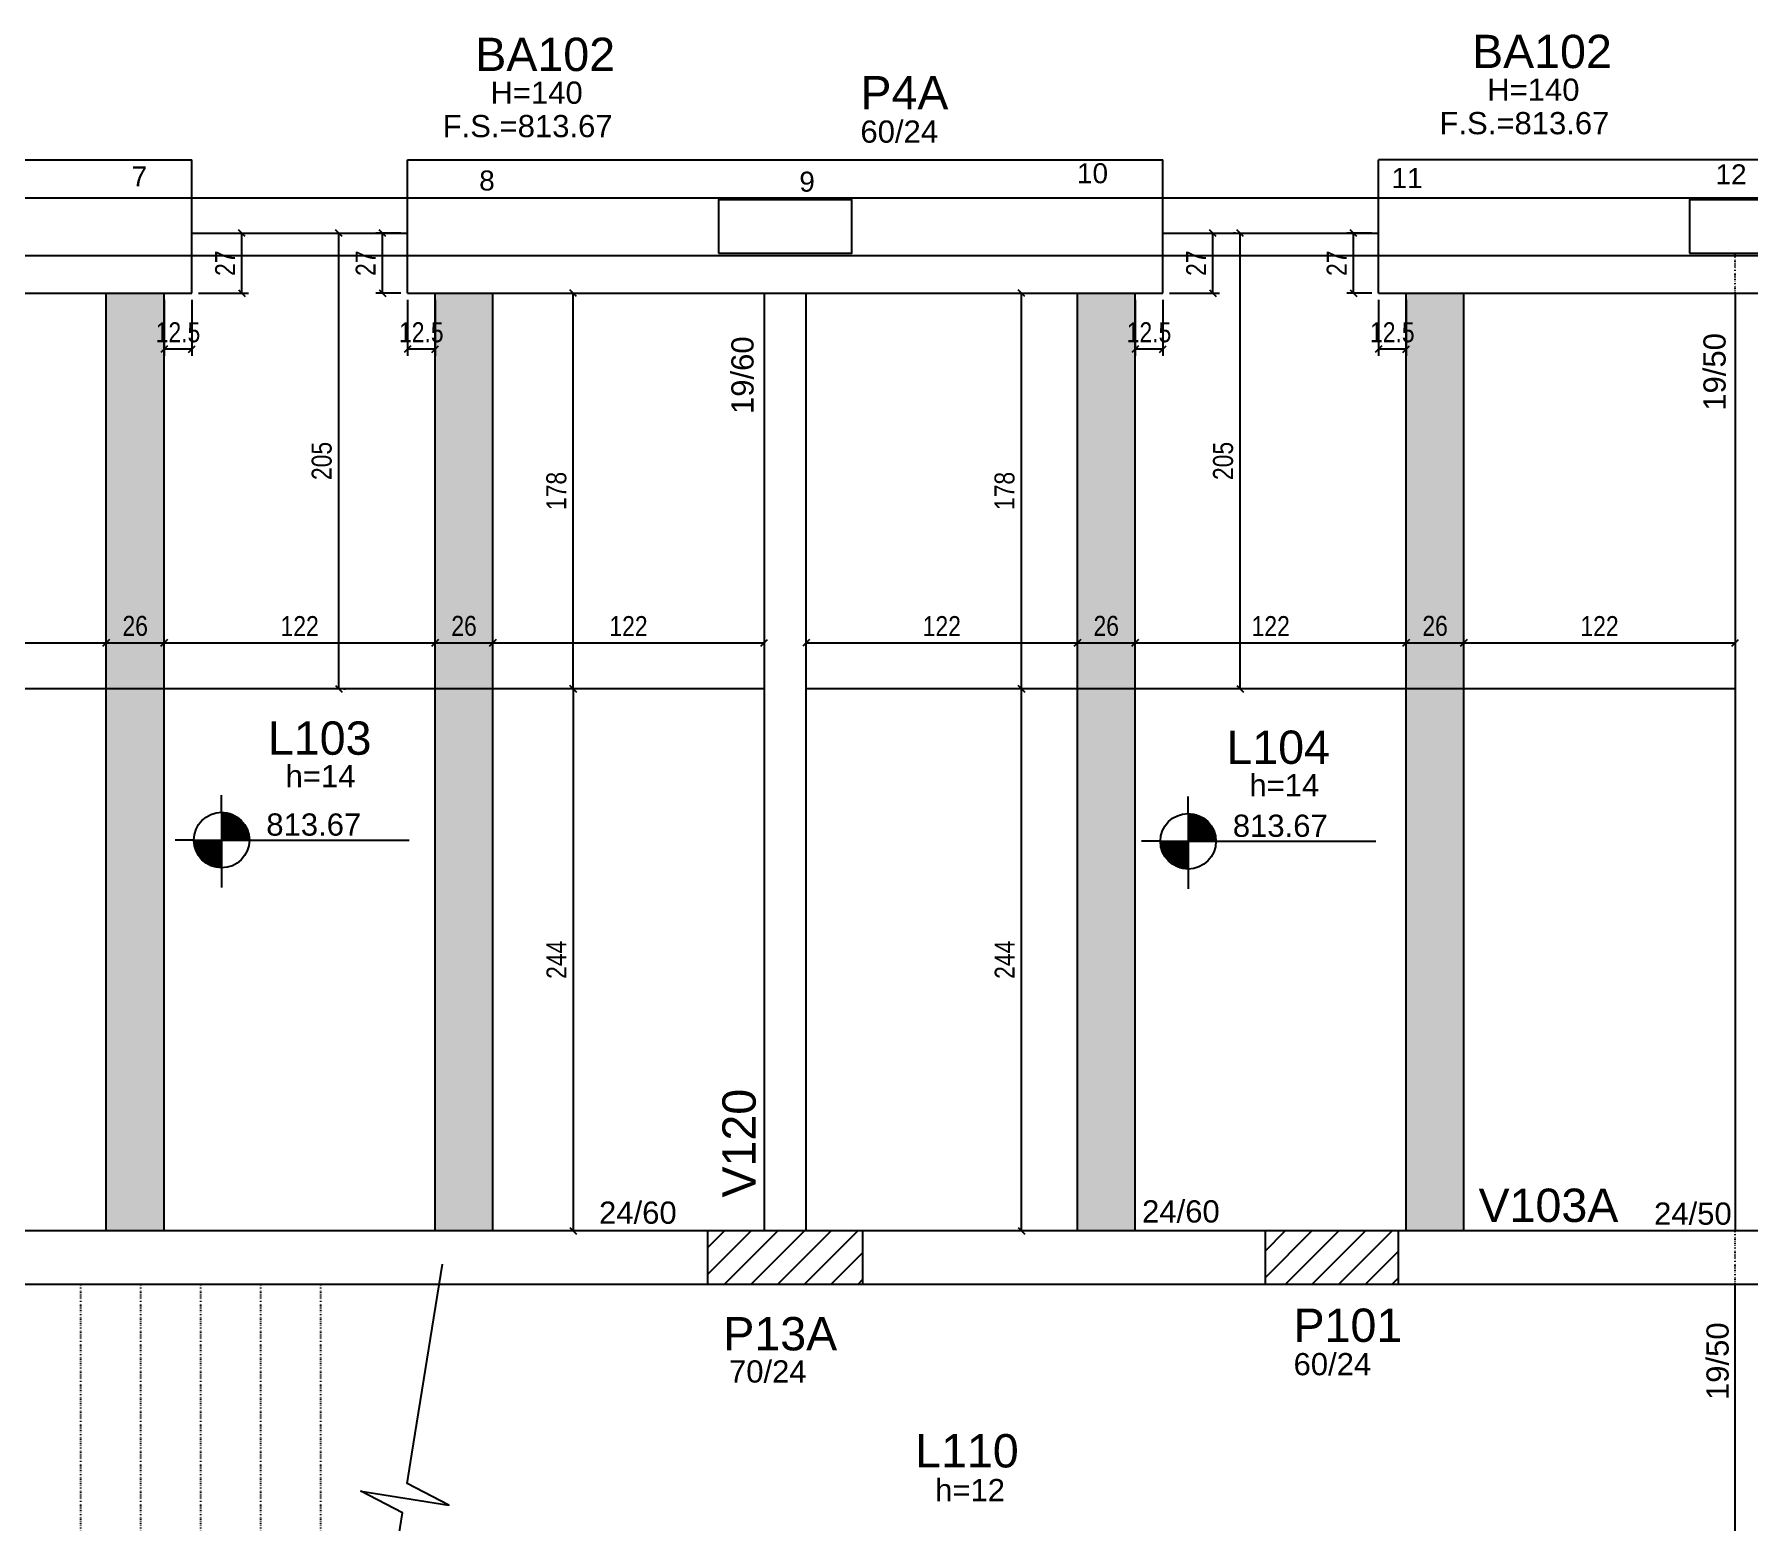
# Model space of a CAD drawing. Header units: millimetres. Extents: x 2897 to 8569, y 1951 to 3650.
# Drawn here: x 4011 to 4783, y 2672 to 3341 of the extents above; entities that cross this region are included whole.
import ezdxf

# ---------------------------------------------------------------- set-up
doc = ezdxf.new("R2010")
doc.units = ezdxf.units.MM
doc.linetypes.add('ESTILO_TQS_0004', pattern=[2, 0.5, -0.4, 0.1, -0.4, 0.1, -0.5])
for name, color, linetype in [('1', 1, 'Continuous'), ('3', 3, 'Continuous'), ('4', 4, 'Continuous'), ('7', 7, 'Continuous'), ('Painéis', 200, 'Continuous')]:
    doc.layers.add(name, color=color, linetype=linetype)
doc.layers.add('Hachura', color=251, linetype='Continuous', lineweight=9)
doc.styles.add('COTA TECNICA-50', font='techl___.ttf', dxfattribs={"height": 9})
doc.styles.get("Standard").update_dxf_attribs({"font": 'arial.ttf'})
doc.dimstyles.new('COTA PAINEL-50', dxfattribs={"dimtxt": 9, "dimasz": 3, "dimexe": 3, "dimexo": 3, "dimgap": 3, "dimtad": 1, "dimdec": 1, "dimzin": 12, "dimdsep": 46, "dimtxsty": 'COTA TECNICA-50', "dimblk1": 'OBLIQUE', "dimblk2": 'OBLIQUE', "dimsah": 1, "dimcen": 0.9, "dimclrd": 4, "dimclre": 4, "dimclrt": 240, "dimadec": 1, "dimazin": 3, "dimtfac": 1, "dimtdec": 1, "dimtmove": 0, "dimatfit": 3, "dimfxl": 1, "dimtolj": 1, "dimtzin": 12, "dimarcsym": 0})

# ---------------------------------------------------------------- blocks, each defined once
blk = doc.blocks.new('_Oblique')
at = {"color": 0, "linetype": 'ByBlock', "lineweight": -2}
blk.add_line((-0.5, -0.5), (0.5, 0.5), dxfattribs=at)
blk = doc.blocks.new('*D57')
at = {"layer": 'Defpoints', "color": 0, "transparency": 16777216}
for p in [(4081.92, 3251.82), (4104.45, 3251.82), (4081.92, 3224.82)]:
    blk.add_point(p, dxfattribs=at)
at = {"layer": 'Painéis', "color": 4, "lineweight": -2, "transparency": 16777216}
for p, q in [((4084.92, 3251.82), (4107.45, 3251.82)), ((4104.45, 3224.82), (4104.45, 3251.82)), ((4084.92, 3224.82), (4107.45, 3224.82))]:
    blk.add_line(p, q, dxfattribs=at)
at = {"layer": 'Painéis', "color": 4, "lineweight": -2, "transparency": 16777216, "xscale": 3, "yscale": 3, "zscale": 3}
for p, rotation in [((4104.45, 3251.82), 90), ((4104.45, 3224.82), 270)]:
    blk.add_blockref('_Oblique', p, dxfattribs=dict(at, rotation=rotation))
at = {"layer": 'Painéis', "color": 240, "transparency": 16777216, "insert": (4096.88, 3238.32), "char_height": 9, "attachment_point": 5, "rotation": 90, "style": 'COTA TECNICA-50'}
blk.add_mtext('\\A1;27', dxfattribs=at)
blk = doc.blocks.new('*D58')
at = {"layer": 'Defpoints', "color": 0, "transparency": 16777216}
for p in [(4167.7, 3251.82), (4178.92, 3251.82), (4178.92, 3224.82)]:
    blk.add_point(p, dxfattribs=at)
at = {"layer": 'Painéis', "color": 4, "lineweight": -2, "transparency": 16777216}
for p, q in [((4175.92, 3251.82), (4164.7, 3251.82)), ((4167.7, 3224.82), (4167.7, 3251.82)), ((4175.92, 3224.82), (4164.7, 3224.82))]:
    blk.add_line(p, q, dxfattribs=at)
at = {"layer": 'Painéis', "color": 4, "lineweight": -2, "transparency": 16777216, "xscale": 3, "yscale": 3, "zscale": 3}
for p, rotation in [((4167.7, 3251.82), 90), ((4167.7, 3224.82), 270)]:
    blk.add_blockref('_Oblique', p, dxfattribs=dict(at, rotation=rotation))
at = {"layer": 'Painéis', "color": 240, "transparency": 16777216, "insert": (4160.13, 3238.32), "char_height": 9, "attachment_point": 5, "rotation": 90, "style": 'COTA TECNICA-50'}
blk.add_mtext('\\A1;27', dxfattribs=at)
blk = doc.blocks.new('*D59')
at = {"layer": 'Defpoints', "color": 0, "transparency": 16777216}
for p in [(4178.92, 3224.82), (4191.42, 3224.82), (4178.92, 3199.59)]:
    blk.add_point(p, dxfattribs=at)
at = {"layer": 'Painéis', "color": 4, "lineweight": -2, "transparency": 16777216}
for p, q in [((4178.92, 3221.82), (4178.92, 3196.59)), ((4191.42, 3221.82), (4191.42, 3196.59)), ((4191.42, 3199.59), (4178.92, 3199.59))]:
    blk.add_line(p, q, dxfattribs=at)
at = {"layer": 'Painéis', "color": 4, "lineweight": -2, "transparency": 16777216, "xscale": 3, "yscale": 3, "zscale": 3, "rotation": 180}
blk.add_blockref('_Oblique', (4178.92, 3199.59), dxfattribs=at)
at = {"layer": 'Painéis', "color": 4, "lineweight": -2, "transparency": 16777216, "xscale": 3, "yscale": 3, "zscale": 3}
blk.add_blockref('_Oblique', (4191.42, 3199.59), dxfattribs=at)
at = {"layer": 'Painéis', "color": 240, "transparency": 16777216, "insert": (4185.17, 3207.18), "char_height": 9, "attachment_point": 5, "style": 'COTA TECNICA-50'}
blk.add_mtext('\\A1;12.5', dxfattribs=at)
blk = doc.blocks.new('*D60')
at = {"layer": 'Defpoints', "color": 0, "transparency": 16777216}
for p in [(4069.42, 3224.82), (4081.92, 3224.82), (4069.42, 3199.59)]:
    blk.add_point(p, dxfattribs=at)
at = {"layer": 'Painéis', "color": 4, "lineweight": -2, "transparency": 16777216}
for p, q in [((4069.42, 3221.82), (4069.42, 3196.59)), ((4081.92, 3221.82), (4081.92, 3196.59)), ((4081.92, 3199.59), (4069.42, 3199.59))]:
    blk.add_line(p, q, dxfattribs=at)
at = {"layer": 'Painéis', "color": 4, "lineweight": -2, "transparency": 16777216, "xscale": 3, "yscale": 3, "zscale": 3, "rotation": 180}
blk.add_blockref('_Oblique', (4069.42, 3199.59), dxfattribs=at)
at = {"layer": 'Painéis', "color": 4, "lineweight": -2, "transparency": 16777216, "xscale": 3, "yscale": 3, "zscale": 3}
blk.add_blockref('_Oblique', (4081.92, 3199.59), dxfattribs=at)
at = {"layer": 'Painéis', "color": 240, "transparency": 16777216, "insert": (4075.67, 3207.18), "char_height": 9, "attachment_point": 5, "style": 'COTA TECNICA-50'}
blk.add_mtext('\\A1;12.5', dxfattribs=at)
blk = doc.blocks.new('*D6')
at = {"layer": 'Defpoints', "color": 0, "transparency": 16777216}
for p in [(4518.92, 3251.82), (4541.45, 3251.82), (4518.92, 3224.82)]:
    blk.add_point(p, dxfattribs=at)
at = {"layer": 'Painéis', "color": 4, "lineweight": -2, "transparency": 16777216}
for p, q in [((4521.92, 3251.82), (4544.45, 3251.82)), ((4541.45, 3224.82), (4541.45, 3251.82)), ((4521.92, 3224.82), (4544.45, 3224.82))]:
    blk.add_line(p, q, dxfattribs=at)
at = {"layer": 'Painéis', "color": 4, "lineweight": -2, "transparency": 16777216, "xscale": 3, "yscale": 3, "zscale": 3}
for p, rotation in [((4541.45, 3251.82), 90), ((4541.45, 3224.82), 270)]:
    blk.add_blockref('_Oblique', p, dxfattribs=dict(at, rotation=rotation))
at = {"layer": 'Painéis', "color": 240, "transparency": 16777216, "insert": (4533.88, 3238.32), "char_height": 9, "attachment_point": 5, "rotation": 90, "style": 'COTA TECNICA-50'}
blk.add_mtext('\\A1;27', dxfattribs=at)
blk = doc.blocks.new('*D7')
at = {"layer": 'Defpoints', "color": 0, "transparency": 16777216}
for p in [(4604.7, 3251.82), (4615.92, 3251.82), (4615.92, 3224.82)]:
    blk.add_point(p, dxfattribs=at)
at = {"layer": 'Painéis', "color": 4, "lineweight": -2, "transparency": 16777216}
for p, q in [((4612.92, 3251.82), (4601.7, 3251.82)), ((4604.7, 3224.82), (4604.7, 3251.82)), ((4612.92, 3224.82), (4601.7, 3224.82))]:
    blk.add_line(p, q, dxfattribs=at)
at = {"layer": 'Painéis', "color": 4, "lineweight": -2, "transparency": 16777216, "xscale": 3, "yscale": 3, "zscale": 3}
for p, rotation in [((4604.7, 3251.82), 90), ((4604.7, 3224.82), 270)]:
    blk.add_blockref('_Oblique', p, dxfattribs=dict(at, rotation=rotation))
at = {"layer": 'Painéis', "color": 240, "transparency": 16777216, "insert": (4597.13, 3238.32), "char_height": 9, "attachment_point": 5, "rotation": 90, "style": 'COTA TECNICA-50'}
blk.add_mtext('\\A1;27', dxfattribs=at)
blk = doc.blocks.new('*D8')
at = {"layer": 'Defpoints', "color": 0, "transparency": 16777216}
for p in [(4615.92, 3224.82), (4628.42, 3224.82), (4615.92, 3199.59)]:
    blk.add_point(p, dxfattribs=at)
at = {"layer": 'Painéis', "color": 4, "lineweight": -2, "transparency": 16777216}
for p, q in [((4615.92, 3221.82), (4615.92, 3196.59)), ((4628.42, 3221.82), (4628.42, 3196.59)), ((4628.42, 3199.59), (4615.92, 3199.59))]:
    blk.add_line(p, q, dxfattribs=at)
at = {"layer": 'Painéis', "color": 4, "lineweight": -2, "transparency": 16777216, "xscale": 3, "yscale": 3, "zscale": 3, "rotation": 180}
blk.add_blockref('_Oblique', (4615.92, 3199.59), dxfattribs=at)
at = {"layer": 'Painéis', "color": 4, "lineweight": -2, "transparency": 16777216, "xscale": 3, "yscale": 3, "zscale": 3}
blk.add_blockref('_Oblique', (4628.42, 3199.59), dxfattribs=at)
at = {"layer": 'Painéis', "color": 240, "transparency": 16777216, "insert": (4622.17, 3207.18), "char_height": 9, "attachment_point": 5, "style": 'COTA TECNICA-50'}
blk.add_mtext('\\A1;12.5', dxfattribs=at)
blk = doc.blocks.new('*D9')
at = {"layer": 'Defpoints', "color": 0, "transparency": 16777216}
for p in [(4506.42, 3224.82), (4518.92, 3224.82), (4506.42, 3199.59)]:
    blk.add_point(p, dxfattribs=at)
at = {"layer": 'Painéis', "color": 4, "lineweight": -2, "transparency": 16777216}
for p, q in [((4506.42, 3221.82), (4506.42, 3196.59)), ((4518.92, 3221.82), (4518.92, 3196.59)), ((4518.92, 3199.59), (4506.42, 3199.59))]:
    blk.add_line(p, q, dxfattribs=at)
at = {"layer": 'Painéis', "color": 4, "lineweight": -2, "transparency": 16777216, "xscale": 3, "yscale": 3, "zscale": 3, "rotation": 180}
blk.add_blockref('_Oblique', (4506.42, 3199.59), dxfattribs=at)
at = {"layer": 'Painéis', "color": 4, "lineweight": -2, "transparency": 16777216, "xscale": 3, "yscale": 3, "zscale": 3}
blk.add_blockref('_Oblique', (4518.92, 3199.59), dxfattribs=at)
at = {"layer": 'Painéis', "color": 240, "transparency": 16777216, "insert": (4512.67, 3207.18), "char_height": 9, "attachment_point": 5, "style": 'COTA TECNICA-50'}
blk.add_mtext('\\A1;12.5', dxfattribs=at)
blk = doc.blocks.new('*D65')
at = {"layer": 'Defpoints', "color": 0, "transparency": 16777216}
for p in [(3921.42, 3067.45), (4043.42, 3067.45), (4043.42, 3067.45)]:
    blk.add_point(p, dxfattribs=at)
at = {"layer": 'Painéis', "color": 4, "lineweight": -2, "transparency": 16777216}
blk.add_line((3921.42, 3067.45), (4043.42, 3067.45), dxfattribs=at)
at = {"layer": 'Painéis', "color": 4, "lineweight": -2, "transparency": 16777216, "xscale": 3, "yscale": 3, "zscale": 3, "rotation": 180}
blk.add_blockref('_Oblique', (3921.42, 3067.45), dxfattribs=at)
at = {"layer": 'Painéis', "color": 4, "lineweight": -2, "transparency": 16777216, "xscale": 3, "yscale": 3, "zscale": 3}
blk.add_blockref('_Oblique', (4043.42, 3067.45), dxfattribs=at)
at = {"layer": 'Painéis', "color": 240, "transparency": 16777216, "insert": (3982.42, 3075), "char_height": 9, "attachment_point": 5, "style": 'COTA TECNICA-50'}
blk.add_mtext('\\A1;122', dxfattribs=at)
blk = doc.blocks.new('*D66')
at = {"layer": 'Defpoints', "color": 0, "transparency": 16777216}
for p in [(4043.42, 3067.45), (4069.42, 3067.45), (4069.42, 3067.45)]:
    blk.add_point(p, dxfattribs=at)
at = {"layer": 'Painéis', "color": 4, "lineweight": -2, "transparency": 16777216}
blk.add_line((4043.42, 3067.45), (4069.42, 3067.45), dxfattribs=at)
at = {"layer": 'Painéis', "color": 4, "lineweight": -2, "transparency": 16777216, "xscale": 3, "yscale": 3, "zscale": 3, "rotation": 180}
blk.add_blockref('_Oblique', (4043.42, 3067.45), dxfattribs=at)
at = {"layer": 'Painéis', "color": 4, "lineweight": -2, "transparency": 16777216, "xscale": 3, "yscale": 3, "zscale": 3}
blk.add_blockref('_Oblique', (4069.42, 3067.45), dxfattribs=at)
at = {"layer": 'Painéis', "color": 240, "transparency": 16777216, "insert": (4056.42, 3075.04), "char_height": 9, "attachment_point": 5, "style": 'COTA TECNICA-50'}
blk.add_mtext('\\A1;26', dxfattribs=at)
blk = doc.blocks.new('*D67')
at = {"layer": 'Defpoints', "color": 0, "transparency": 16777216}
for p in [(4069.42, 3067.45), (4191.42, 3067.45), (4191.42, 3067.45)]:
    blk.add_point(p, dxfattribs=at)
at = {"layer": 'Painéis', "color": 4, "lineweight": -2, "transparency": 16777216}
blk.add_line((4069.42, 3067.45), (4191.42, 3067.45), dxfattribs=at)
at = {"layer": 'Painéis', "color": 4, "lineweight": -2, "transparency": 16777216, "xscale": 3, "yscale": 3, "zscale": 3, "rotation": 180}
blk.add_blockref('_Oblique', (4069.42, 3067.45), dxfattribs=at)
at = {"layer": 'Painéis', "color": 4, "lineweight": -2, "transparency": 16777216, "xscale": 3, "yscale": 3, "zscale": 3}
blk.add_blockref('_Oblique', (4191.42, 3067.45), dxfattribs=at)
at = {"layer": 'Painéis', "color": 240, "transparency": 16777216, "insert": (4130.42, 3075), "char_height": 9, "attachment_point": 5, "style": 'COTA TECNICA-50'}
blk.add_mtext('\\A1;122', dxfattribs=at)
blk = doc.blocks.new('*D68')
at = {"layer": 'Defpoints', "color": 0, "transparency": 16777216}
for p in [(4191.42, 3067.45), (4217.42, 3067.45), (4217.42, 3067.45)]:
    blk.add_point(p, dxfattribs=at)
at = {"layer": 'Painéis', "color": 4, "lineweight": -2, "transparency": 16777216}
blk.add_line((4191.42, 3067.45), (4217.42, 3067.45), dxfattribs=at)
at = {"layer": 'Painéis', "color": 4, "lineweight": -2, "transparency": 16777216, "xscale": 3, "yscale": 3, "zscale": 3, "rotation": 180}
blk.add_blockref('_Oblique', (4191.42, 3067.45), dxfattribs=at)
at = {"layer": 'Painéis', "color": 4, "lineweight": -2, "transparency": 16777216, "xscale": 3, "yscale": 3, "zscale": 3}
blk.add_blockref('_Oblique', (4217.42, 3067.45), dxfattribs=at)
at = {"layer": 'Painéis', "color": 240, "transparency": 16777216, "insert": (4204.42, 3075.04), "char_height": 9, "attachment_point": 5, "style": 'COTA TECNICA-50'}
blk.add_mtext('\\A1;26', dxfattribs=at)
blk = doc.blocks.new('*D69')
at = {"layer": 'Defpoints', "color": 0, "transparency": 16777216}
for p in [(4217.42, 3067.45), (4339.42, 3067.45), (4339.42, 3067.45)]:
    blk.add_point(p, dxfattribs=at)
at = {"layer": 'Painéis', "color": 4, "lineweight": -2, "transparency": 16777216}
blk.add_line((4217.42, 3067.45), (4339.42, 3067.45), dxfattribs=at)
at = {"layer": 'Painéis', "color": 4, "lineweight": -2, "transparency": 16777216, "xscale": 3, "yscale": 3, "zscale": 3, "rotation": 180}
blk.add_blockref('_Oblique', (4217.42, 3067.45), dxfattribs=at)
at = {"layer": 'Painéis', "color": 4, "lineweight": -2, "transparency": 16777216, "xscale": 3, "yscale": 3, "zscale": 3}
blk.add_blockref('_Oblique', (4339.42, 3067.45), dxfattribs=at)
at = {"layer": 'Painéis', "color": 240, "transparency": 16777216, "insert": (4278.42, 3075), "char_height": 9, "attachment_point": 5, "style": 'COTA TECNICA-50'}
blk.add_mtext('\\A1;122', dxfattribs=at)
blk = doc.blocks.new('*D70')
at = {"layer": 'Defpoints', "color": 0, "transparency": 16777216}
for p in [(4358.42, 3067.45), (4480.42, 3067.45), (4480.42, 3067.45)]:
    blk.add_point(p, dxfattribs=at)
at = {"layer": 'Painéis', "color": 4, "lineweight": -2, "transparency": 16777216}
blk.add_line((4358.42, 3067.45), (4480.42, 3067.45), dxfattribs=at)
at = {"layer": 'Painéis', "color": 4, "lineweight": -2, "transparency": 16777216, "xscale": 3, "yscale": 3, "zscale": 3, "rotation": 180}
blk.add_blockref('_Oblique', (4358.42, 3067.45), dxfattribs=at)
at = {"layer": 'Painéis', "color": 4, "lineweight": -2, "transparency": 16777216, "xscale": 3, "yscale": 3, "zscale": 3}
blk.add_blockref('_Oblique', (4480.42, 3067.45), dxfattribs=at)
at = {"layer": 'Painéis', "color": 240, "transparency": 16777216, "insert": (4419.42, 3075), "char_height": 9, "attachment_point": 5, "style": 'COTA TECNICA-50'}
blk.add_mtext('\\A1;122', dxfattribs=at)
blk = doc.blocks.new('*D71')
at = {"layer": 'Defpoints', "color": 0, "transparency": 16777216}
for p in [(4480.42, 3067.45), (4506.42, 3067.45), (4506.42, 3067.45)]:
    blk.add_point(p, dxfattribs=at)
at = {"layer": 'Painéis', "color": 4, "lineweight": -2, "transparency": 16777216}
blk.add_line((4480.42, 3067.45), (4506.42, 3067.45), dxfattribs=at)
at = {"layer": 'Painéis', "color": 4, "lineweight": -2, "transparency": 16777216, "xscale": 3, "yscale": 3, "zscale": 3, "rotation": 180}
blk.add_blockref('_Oblique', (4480.42, 3067.45), dxfattribs=at)
at = {"layer": 'Painéis', "color": 4, "lineweight": -2, "transparency": 16777216, "xscale": 3, "yscale": 3, "zscale": 3}
blk.add_blockref('_Oblique', (4506.42, 3067.45), dxfattribs=at)
at = {"layer": 'Painéis', "color": 240, "transparency": 16777216, "insert": (4493.42, 3075.04), "char_height": 9, "attachment_point": 5, "style": 'COTA TECNICA-50'}
blk.add_mtext('\\A1;26', dxfattribs=at)
blk = doc.blocks.new('*D72')
at = {"layer": 'Defpoints', "color": 0, "transparency": 16777216}
for p in [(4506.42, 3067.45), (4628.42, 3067.45), (4628.42, 3067.45)]:
    blk.add_point(p, dxfattribs=at)
at = {"layer": 'Painéis', "color": 4, "lineweight": -2, "transparency": 16777216}
blk.add_line((4506.42, 3067.45), (4628.42, 3067.45), dxfattribs=at)
at = {"layer": 'Painéis', "color": 4, "lineweight": -2, "transparency": 16777216, "xscale": 3, "yscale": 3, "zscale": 3, "rotation": 180}
blk.add_blockref('_Oblique', (4506.42, 3067.45), dxfattribs=at)
at = {"layer": 'Painéis', "color": 4, "lineweight": -2, "transparency": 16777216, "xscale": 3, "yscale": 3, "zscale": 3}
blk.add_blockref('_Oblique', (4628.42, 3067.45), dxfattribs=at)
at = {"layer": 'Painéis', "color": 240, "transparency": 16777216, "insert": (4567.42, 3075), "char_height": 9, "attachment_point": 5, "style": 'COTA TECNICA-50'}
blk.add_mtext('\\A1;122', dxfattribs=at)
blk = doc.blocks.new('*D73')
at = {"layer": 'Defpoints', "color": 0, "transparency": 16777216}
for p in [(4628.42, 3067.45), (4654.42, 3067.45), (4654.42, 3067.45)]:
    blk.add_point(p, dxfattribs=at)
at = {"layer": 'Painéis', "color": 4, "lineweight": -2, "transparency": 16777216}
blk.add_line((4628.42, 3067.45), (4654.42, 3067.45), dxfattribs=at)
at = {"layer": 'Painéis', "color": 4, "lineweight": -2, "transparency": 16777216, "xscale": 3, "yscale": 3, "zscale": 3, "rotation": 180}
blk.add_blockref('_Oblique', (4628.42, 3067.45), dxfattribs=at)
at = {"layer": 'Painéis', "color": 4, "lineweight": -2, "transparency": 16777216, "xscale": 3, "yscale": 3, "zscale": 3}
blk.add_blockref('_Oblique', (4654.42, 3067.45), dxfattribs=at)
at = {"layer": 'Painéis', "color": 240, "transparency": 16777216, "insert": (4641.42, 3075.04), "char_height": 9, "attachment_point": 5, "style": 'COTA TECNICA-50'}
blk.add_mtext('\\A1;26', dxfattribs=at)
blk = doc.blocks.new('*D74')
at = {"layer": 'Defpoints', "color": 0, "transparency": 16777216}
for p in [(4654.42, 3067.45), (4776.42, 3067.45), (4776.42, 3067.45)]:
    blk.add_point(p, dxfattribs=at)
at = {"layer": 'Painéis', "color": 4, "lineweight": -2, "transparency": 16777216}
blk.add_line((4654.42, 3067.45), (4776.42, 3067.45), dxfattribs=at)
at = {"layer": 'Painéis', "color": 4, "lineweight": -2, "transparency": 16777216, "xscale": 3, "yscale": 3, "zscale": 3, "rotation": 180}
blk.add_blockref('_Oblique', (4654.42, 3067.45), dxfattribs=at)
at = {"layer": 'Painéis', "color": 4, "lineweight": -2, "transparency": 16777216, "xscale": 3, "yscale": 3, "zscale": 3}
blk.add_blockref('_Oblique', (4776.42, 3067.45), dxfattribs=at)
at = {"layer": 'Painéis', "color": 240, "transparency": 16777216, "insert": (4715.42, 3075), "char_height": 9, "attachment_point": 5, "style": 'COTA TECNICA-50'}
blk.add_mtext('\\A1;122', dxfattribs=at)
blk = doc.blocks.new('*D92')
at = {"layer": 'Defpoints', "color": 0, "transparency": 16777216}
for p in [(4253.58, 3224.82), (4253.58, 3224.82), (4253.58, 3046.82)]:
    blk.add_point(p, dxfattribs=at)
at = {"layer": 'Painéis', "color": 4, "lineweight": -2, "transparency": 16777216}
blk.add_line((4253.58, 3046.82), (4253.58, 3224.82), dxfattribs=at)
at = {"layer": 'Painéis', "color": 4, "lineweight": -2, "transparency": 16777216, "xscale": 3, "yscale": 3, "zscale": 3}
for p, rotation in [((4253.58, 3224.82), 90), ((4253.58, 3046.82), 270)]:
    blk.add_blockref('_Oblique', p, dxfattribs=dict(at, rotation=rotation))
at = {"layer": 'Painéis', "color": 240, "transparency": 16777216, "insert": (4245.99, 3135.82), "char_height": 9, "attachment_point": 5, "rotation": 90, "style": 'COTA TECNICA-50'}
blk.add_mtext('\\A1;178', dxfattribs=at)
blk = doc.blocks.new('*D93')
at = {"layer": 'Defpoints', "color": 0, "transparency": 16777216}
for p in [(4253.58, 3046.82), (4253.58, 2802.82), (4253.58, 2802.82)]:
    blk.add_point(p, dxfattribs=at)
at = {"layer": 'Painéis', "color": 4, "lineweight": -2, "transparency": 16777216}
blk.add_line((4253.58, 3046.82), (4253.58, 2802.82), dxfattribs=at)
at = {"layer": 'Painéis', "color": 4, "lineweight": -2, "transparency": 16777216, "xscale": 3, "yscale": 3, "zscale": 3}
for p, rotation in [((4253.58, 3046.82), 90), ((4253.58, 2802.82), 270)]:
    blk.add_blockref('_Oblique', p, dxfattribs=dict(at, rotation=rotation))
at = {"layer": 'Painéis', "color": 240, "transparency": 16777216, "insert": (4246.01, 2924.82), "char_height": 9, "attachment_point": 5, "rotation": 90, "style": 'COTA TECNICA-50'}
blk.add_mtext('\\A1;244', dxfattribs=at)
blk = doc.blocks.new('*D94')
at = {"layer": 'Defpoints', "color": 0, "transparency": 16777216}
for p in [(4147.24, 3251.82), (4147.99, 3251.82), (4147.24, 3046.82)]:
    blk.add_point(p, dxfattribs=at)
at = {"layer": 'Painéis', "color": 4, "lineweight": -2, "transparency": 16777216}
for p, q in [((4147.99, 3046.82), (4147.99, 3251.82)), ((4150.24, 3251.82), (4150.99, 3251.82)), ((4150.24, 3046.82), (4150.99, 3046.82))]:
    blk.add_line(p, q, dxfattribs=at)
at = {"layer": 'Painéis', "color": 4, "lineweight": -2, "transparency": 16777216, "xscale": 3, "yscale": 3, "zscale": 3}
for p, rotation in [((4147.99, 3251.82), 90), ((4147.99, 3046.82), 270)]:
    blk.add_blockref('_Oblique', p, dxfattribs=dict(at, rotation=rotation))
at = {"layer": 'Painéis', "color": 240, "transparency": 16777216, "insert": (4140.39, 3149.32), "char_height": 9, "attachment_point": 5, "rotation": 90, "style": 'COTA TECNICA-50'}
blk.add_mtext('\\A1;205', dxfattribs=at)
blk = doc.blocks.new('*D95')
at = {"layer": 'Defpoints', "color": 0, "transparency": 16777216}
for p in [(4455.27, 3046.82), (4455.27, 3046.82), (4455.27, 2802.82)]:
    blk.add_point(p, dxfattribs=at)
at = {"layer": 'Painéis', "color": 4, "lineweight": -2, "transparency": 16777216}
blk.add_line((4455.27, 2802.82), (4455.27, 3046.82), dxfattribs=at)
at = {"layer": 'Painéis', "color": 4, "lineweight": -2, "transparency": 16777216, "xscale": 3, "yscale": 3, "zscale": 3}
for p, rotation in [((4455.27, 3046.82), 90), ((4455.27, 2802.82), 270)]:
    blk.add_blockref('_Oblique', p, dxfattribs=dict(at, rotation=rotation))
at = {"layer": 'Painéis', "color": 240, "transparency": 16777216, "insert": (4447.71, 2924.82), "char_height": 9, "attachment_point": 5, "rotation": 90, "style": 'COTA TECNICA-50'}
blk.add_mtext('\\A1;244', dxfattribs=at)
blk = doc.blocks.new('*D96')
at = {"layer": 'Defpoints', "color": 0, "transparency": 16777216}
for p in [(4455.27, 3224.82), (4455.27, 3224.82), (4455.27, 3046.82)]:
    blk.add_point(p, dxfattribs=at)
at = {"layer": 'Painéis', "color": 4, "lineweight": -2, "transparency": 16777216}
blk.add_line((4455.27, 3046.82), (4455.27, 3224.82), dxfattribs=at)
at = {"layer": 'Painéis', "color": 4, "lineweight": -2, "transparency": 16777216, "xscale": 3, "yscale": 3, "zscale": 3}
for p, rotation in [((4455.27, 3224.82), 90), ((4455.27, 3046.82), 270)]:
    blk.add_blockref('_Oblique', p, dxfattribs=dict(at, rotation=rotation))
at = {"layer": 'Painéis', "color": 240, "transparency": 16777216, "insert": (4447.69, 3135.82), "char_height": 9, "attachment_point": 5, "rotation": 90, "style": 'COTA TECNICA-50'}
blk.add_mtext('\\A1;178', dxfattribs=at)
blk = doc.blocks.new('*D97')
at = {"layer": 'Defpoints', "color": 0, "transparency": 16777216}
for p in [(4553.64, 3251.82), (4554.6, 3251.82), (4554.6, 3046.82)]:
    blk.add_point(p, dxfattribs=at)
at = {"layer": 'Painéis', "color": 4, "lineweight": -2, "transparency": 16777216}
for p, q in [((4551.6, 3251.82), (4550.64, 3251.82)), ((4553.64, 3046.82), (4553.64, 3251.82)), ((4551.6, 3046.82), (4550.64, 3046.82))]:
    blk.add_line(p, q, dxfattribs=at)
at = {"layer": 'Painéis', "color": 4, "lineweight": -2, "transparency": 16777216, "xscale": 3, "yscale": 3, "zscale": 3}
for p, rotation in [((4553.64, 3251.82), 90), ((4553.64, 3046.82), 270)]:
    blk.add_blockref('_Oblique', p, dxfattribs=dict(at, rotation=rotation))
at = {"layer": 'Painéis', "color": 240, "transparency": 16777216, "insert": (4546.04, 3149.32), "char_height": 9, "attachment_point": 5, "rotation": 90, "style": 'COTA TECNICA-50'}
blk.add_mtext('\\A1;205', dxfattribs=at)

msp = doc.modelspace()

# ---------------------------------------------------------------- hatches: boundary and pattern name
at = {"layer": 'Hachura', "linetype": 'ByBlock'}
h = msp.add_hatch(color=256, dxfattribs=at)
h.dxf.hatch_style = 1
h.paths.add_polyline_path([(4069.42, 2802.82), (4043.42, 2802.82), (4043.42, 3224.82), (4069.42, 3224.82)])
h = msp.add_hatch(color=256, dxfattribs=at)
h.dxf.hatch_style = 1
h.paths.add_polyline_path([(4217.42, 2802.82), (4191.42, 2802.82), (4191.42, 3224.82), (4217.42, 3224.82)])
h = msp.add_hatch(color=256, dxfattribs=at)
h.dxf.hatch_style = 1
h.paths.add_polyline_path([(4506.42, 2802.82), (4480.42, 2802.82), (4480.42, 3224.82), (4506.42, 3224.82)])
h = msp.add_hatch(color=256, dxfattribs=at)
h.dxf.hatch_style = 1
h.paths.add_polyline_path([(4654.42, 2802.82), (4628.42, 2802.82), (4628.42, 3224.82), (4654.42, 3224.82)])

# ---------------------------------------------------------------- linework, layer by layer
at = {"layer": '1', "linetype": 'Continuous'}
for p, q in [((3741.92, 3284.82), (4081.92, 3284.82)), ((4081.92, 3224.82), (4081.92, 3284.82)), ((4178.92, 3224.82), (4178.92, 3284.82)), ((4178.92, 3284.82), (4518.92, 3284.82)), ((4518.92, 3224.82), (4518.92, 3284.82)), ((4615.92, 3224.82), (4615.92, 3284.82)), ((3067.98, 3267.82), (6213.3, 3267.82)), ((3067.91, 3241.82), (6211.84, 3241.82)), ((3741.92, 3224.82), (4081.92, 3224.82)), ((4178.92, 3224.82), (4518.92, 3224.82)), ((4615.92, 3224.82), (4955.92, 3224.82)), ((4180.93, 2702.29), (4194.65, 2787.84))]:
    msp.add_line(p, q, dxfattribs=at)
for points in [[(4955.92, 3224.82), (4955.92, 3284.82), (4955.92, 3224.82), (4955.92, 3284.82), (4615.92, 3284.82)], [(4174.58, 2662.69), (4176.7, 2675.89), (4157.95, 2685.67), (4197.56, 2679.32), (4178.81, 2689.09), (4180.93, 2702.29)]]:
    msp.add_lwpolyline(points, dxfattribs=at)
at = {"layer": '3', "linetype": 'ESTILO_TQS_0004'}
for p, q in [((4776.42, 3224.82), (4776.42, 3242.59)), ((4776.42, 2778.82), (4776.42, 2802.82)), ((4031.92, 2558.82), (4031.92, 2778.82)), ((4058.92, 2558.82), (4058.92, 2778.82)), ((4085.92, 2558.82), (4085.92, 2778.82)), ((4112.92, 2558.82), (4112.92, 2778.82)), ((4139.92, 2558.82), (4139.92, 2778.82))]:
    msp.add_line(p, q, dxfattribs=at)
at = {"layer": '3', "linetype": 'Continuous'}
for p, q in [((4095.31, 2991.19), (4095.31, 2998.91)), ((4530.29, 2990.65), (4530.29, 2998.36)), ((4095.31, 2991.19), (4095.31, 2966.19)), ((4095.31, 2990.59), (4099.16, 2990.59)), ((4095.31, 2989.79), (4101.06, 2989.79)), ((4095.31, 2989), (4102.38, 2989)), ((4095.31, 2988.21), (4103.42, 2988.21)), ((4095.31, 2987.42), (4104.26, 2987.42)), ((4095.31, 2986.62), (4104.97, 2986.62)), ((4530.29, 2990.65), (4530.29, 2965.65)), ((4530.29, 2990.05), (4534.14, 2990.05)), ((4530.29, 2989.25), (4536.04, 2989.25)), ((4530.29, 2988.46), (4537.36, 2988.46)), ((4530.29, 2987.67), (4538.4, 2987.67)), ((4530.29, 2986.87), (4539.25, 2986.87)), ((4530.29, 2986.08), (4539.96, 2986.08)), ((4082.81, 2978.69), (4074.35, 2978.69)), ((4082.81, 2978.69), (4107.81, 2978.69)), ((4095.31, 2985.83), (4105.57, 2985.83)), ((4095.31, 2985.04), (4106.08, 2985.04)), ((4095.31, 2984.24), (4106.51, 2984.24)), ((4095.31, 2983.45), (4106.87, 2983.45)), ((4095.31, 2982.66), (4107.16, 2982.66)), ((4095.31, 2981.87), (4107.4, 2981.87)), ((4095.31, 2981.07), (4107.58, 2981.07)), ((4095.31, 2980.28), (4107.71, 2980.28)), ((4095.31, 2979.49), (4107.81, 2979.49)), ((4107.81, 2978.69), (4179.74, 2978.69)), ((4530.29, 2985.29), (4540.56, 2985.29)), ((4530.29, 2984.5), (4541.06, 2984.5)), ((4530.29, 2983.7), (4541.49, 2983.7)), ((4530.29, 2982.91), (4541.85, 2982.91)), ((4530.29, 2982.12), (4542.15, 2982.12)), ((4530.29, 2981.32), (4542.38, 2981.32)), ((4530.29, 2980.53), (4542.56, 2980.53)), ((4530.29, 2979.74), (4542.69, 2979.74)), ((4530.29, 2978.95), (4542.79, 2978.95)), ((4095.31, 2977.9), (4082.81, 2977.9)), ((4095.31, 2977.11), (4082.91, 2977.11)), ((4095.31, 2976.32), (4083.04, 2976.32)), ((4095.31, 2975.52), (4083.22, 2975.52)), ((4095.31, 2974.73), (4083.45, 2974.73)), ((4095.31, 2973.94), (4083.75, 2973.94)), ((4095.31, 2973.14), (4084.11, 2973.14)), ((4095.31, 2972.35), (4084.54, 2972.35)), ((4095.31, 2971.56), (4085.05, 2971.56)), ((4095.31, 2970.77), (4085.65, 2970.77)), ((4517.79, 2978.15), (4509.33, 2978.15)), ((4517.79, 2978.15), (4542.79, 2978.15)), ((4530.29, 2977.36), (4517.79, 2977.36)), ((4530.29, 2976.57), (4517.89, 2976.57)), ((4530.29, 2975.77), (4518.02, 2975.77)), ((4530.29, 2974.98), (4518.2, 2974.98)), ((4530.29, 2974.19), (4518.44, 2974.19)), ((4530.29, 2973.4), (4518.73, 2973.4)), ((4530.29, 2972.6), (4519.09, 2972.6)), ((4530.29, 2971.81), (4519.52, 2971.81)), ((4530.29, 2971.02), (4520.03, 2971.02)), ((4542.79, 2978.15), (4614.72, 2978.15)), ((4095.31, 2969.97), (4086.35, 2969.97)), ((4095.31, 2969.18), (4087.2, 2969.18)), ((4095.31, 2968.39), (4088.24, 2968.39)), ((4095.31, 2967.6), (4089.56, 2967.6)), ((4095.31, 2966.8), (4091.46, 2966.8)), ((4095.31, 2966.19), (4095.31, 2957.34)), ((4530.29, 2970.22), (4520.63, 2970.22)), ((4530.29, 2969.43), (4521.34, 2969.43)), ((4530.29, 2968.64), (4522.18, 2968.64)), ((4530.29, 2967.85), (4523.22, 2967.85)), ((4530.29, 2967.05), (4524.54, 2967.05)), ((4530.29, 2966.26), (4526.44, 2966.26)), ((4530.29, 2965.65), (4530.29, 2956.8)), ((4313.92, 2783.16), (4333.58, 2802.82)), ((4313.92, 2795.18), (4321.56, 2802.82)), ((4321.6, 2778.82), (4345.6, 2802.82)), ((4333.62, 2778.82), (4357.62, 2802.82)), ((4345.65, 2778.82), (4369.65, 2802.82)), ((4357.67, 2778.82), (4381.67, 2802.82)), ((4564.92, 2781.72), (4586.02, 2802.82)), ((4564.92, 2793.75), (4574, 2802.82)), ((4574.04, 2778.82), (4598.04, 2802.82)), ((4586.06, 2778.82), (4610.06, 2802.82)), ((4598.08, 2778.82), (4622.08, 2802.82)), ((4369.69, 2778.82), (4383.92, 2793.06)), ((4610.1, 2778.82), (4624.92, 2793.64)), ((4381.71, 2778.82), (4383.92, 2781.04)), ((4622.12, 2778.82), (4624.92, 2781.62)), ((4776.42, 2558.82), (4776.42, 2778.82))]:
    msp.add_line(p, q, dxfattribs=at)
for points in [[(4339.42, 3224.82), (4339.42, 2802.82)], [(4358.42, 2802.82), (4358.42, 3224.82)], [(4776.42, 3224.82), (4776.42, 2802.82)], [(4313.92, 2802.82), (3946.92, 2802.82)], [(4564.92, 2802.82), (4383.92, 2802.82)], [(4776.42, 2802.82), (4624.92, 2802.82)], [(5234.92, 2802.82), (4776.42, 2802.82)], [(3946.92, 2778.82), (4313.92, 2778.82)], [(4383.92, 2778.82), (4564.92, 2778.82)], [(4624.92, 2778.82), (4795.42, 2778.82)]]:
    msp.add_lwpolyline(points, dxfattribs=at)
for centre in [(4095.31, 2978.69), (4530.29, 2978.15)]:
    msp.add_circle(centre, 12.5, dxfattribs=at)
at = {"layer": '7', "linetype": 'Continuous'}
for points in [[(4318.92, 3242.82), (4378.92, 3242.82), (4378.92, 3266.82), (4318.92, 3266.82), (4318.92, 3242.82)], [(4755.92, 3242.82), (4815.92, 3242.82), (4815.92, 3266.82), (4755.92, 3266.82), (4755.92, 3242.82)], [(4313.92, 2778.82), (4383.92, 2778.82), (4383.92, 2802.82), (4313.92, 2802.82), (4313.92, 2778.82)], [(4564.92, 2778.82), (4624.92, 2778.82), (4624.92, 2802.82), (4564.92, 2802.82), (4564.92, 2778.82)]]:
    msp.add_lwpolyline(points, dxfattribs=at)
at = {"layer": 'Painéis'}
for p, q in [((4081.92, 3251.82), (4178.92, 3251.82)), ((4518.92, 3251.82), (4615.92, 3251.82)), ((4043.42, 2802.82), (4043.42, 3224.82)), ((4069.42, 2802.82), (4069.42, 3224.82)), ((4191.42, 2802.82), (4191.42, 3224.82)), ((4217.42, 2802.82), (4217.42, 3224.82)), ((4480.42, 2802.82), (4480.42, 3224.82)), ((4506.42, 2802.82), (4506.42, 3224.82)), ((4628.42, 2802.82), (4628.42, 3224.82)), ((4654.42, 2802.82), (4654.42, 3224.82)), ((4339.42, 3046.82), (3921.42, 3046.82)), ((4776.42, 3046.82), (4358.42, 3046.82))]:
    msp.add_line(p, q, dxfattribs=at)

# ---------------------------------------------------------------- texts
at = {"layer": '3', "linetype": 'Continuous'}
for s, height, p in [('H=140', 10, (4216.27, 3310.08)), ('H=140', 10, (4664.86, 3311.41)), ('F.S.=813.67', 10, (4194.78, 3295.04)), ('60/24', 10, (4382.79, 3292.56)), ('F.S.=813.67', 10, (4643.37, 3296.37)), ('7', 9, (4054.83, 3272.86)), ('8', 9, (4211.23, 3271.05)), ('9', 9, (4355.3, 3270.52)), ('10', 9, (4480.25, 3274.31)), ('11', 9, (4621.84, 3272.16)), ('12', 9, (4767.63, 3273.83)), ('h=14', 10, (4124.1, 3002.48)), ('h=14', 10, (4557.83, 2998.37)), ('813.67', 10, (4115.41, 2980.69)), ('813.67', 10, (4550.39, 2980.15)), ('24/60', 10, (4265.15, 2806.01)), ('24/60', 10, (4509.54, 2806.57)), ('24/50', 10, (4739.96, 2805.58)), ('60/24', 10, (4577.72, 2737.84)), ('70/24', 10, (4323.64, 2734.54)), ('h=12', 10, (4416.4, 2681.15))]:
    msp.add_text(s, height=height, dxfattribs=at).set_placement(p)
for s, p in [('19/60', (4334.7, 3170.44)), ('19/50', (4772.17, 3171.92)), ('19/50', (4773.53, 2726.67))]:
    msp.add_text(s, height=10, rotation=90, dxfattribs=at).set_placement(p)
at = {"layer": '4', "linetype": 'Continuous'}
for s, p in [('BA102', (4658.06, 3326.13)), ('BA102', (4209.47, 3324.81)), ('P4A', (4382.79, 3307.56)), ('L103', (4116.15, 3017.1)), ('L104', (4547.5, 3012.99)), ('V103A', (4660.98, 2806.83)), ('P13A', (4321.09, 2749.03)), ('P101', (4577.72, 2752.84)), ('L110', (4407.42, 2696.34))]:
    msp.add_text(s, height=15, dxfattribs=at).set_placement(p)
msp.add_text('V120', height=15, rotation=90, dxfattribs=at).set_placement((4335.67, 2817.82))

# ---------------------------------------------------------------- dimensions: what is measured, and where the dimension line sits
at = {"layer": 'Painéis'}
for base, p1, p2, picture, middle in [((4104.45, 3251.82), (4081.92, 3224.82), (4081.92, 3251.82), '*D57', (4096.88, 3238.32)), ((4147.99, 3251.82), (4147.24, 3046.82), (4147.24, 3251.82), '*D94', (4140.39, 3149.32)), ((4167.7, 3251.82), (4178.92, 3224.82), (4178.92, 3251.82), '*D58', (4160.13, 3238.32)), ((4541.45, 3251.82), (4518.92, 3224.82), (4518.92, 3251.82), '*D6', (4533.88, 3238.32)), ((4553.64, 3251.82), (4554.6, 3046.82), (4554.6, 3251.82), '*D97', (4546.04, 3149.32)), ((4604.7, 3251.82), (4615.92, 3224.82), (4615.92, 3251.82), '*D7', (4597.13, 3238.32)), ((4253.58, 3224.82), (4253.58, 3046.82), (4253.58, 3224.82), '*D92', (4245.99, 3135.82)), ((4455.27, 3224.82), (4455.27, 3046.82), (4455.27, 3224.82), '*D96', (4447.69, 3135.82)), ((4253.58, 2802.82), (4253.58, 3046.82), (4253.58, 2802.82), '*D93', (4246.01, 2924.82)), ((4455.27, 3046.82), (4455.27, 2802.82), (4455.27, 3046.82), '*D95', (4447.71, 2924.82))]:
    dim = msp.add_linear_dim(base=base, p1=p1, p2=p2, angle=90, dimstyle='COTA PAINEL-50', dxfattribs=at)
    dim.commit()
    dim.dimension.update_dxf_attribs({"geometry": picture, "text_midpoint": middle})
for base, p1, p2, picture, middle in [((4069.42, 3199.59), (4081.92, 3224.82), (4069.42, 3224.82), '*D60', (4075.67, 3199.59)), ((4178.92, 3199.59), (4191.42, 3224.82), (4178.92, 3224.82), '*D59', (4185.17, 3199.59)), ((4506.42, 3199.59), (4518.92, 3224.82), (4506.42, 3224.82), '*D9', (4512.67, 3199.59)), ((4615.92, 3199.59), (4628.42, 3224.82), (4615.92, 3224.82), '*D8', (4622.17, 3199.59))]:
    dim = msp.add_linear_dim(base=base, p1=p1, p2=p2, dimstyle='COTA PAINEL-50', dxfattribs=at)
    dim.commit()
    dim.dimension.update_dxf_attribs({"geometry": picture, "text_midpoint": middle, "dimtype": 160})
dim = msp.add_linear_dim(base=(4043.42, 3067.45), p1=(3921.42, 3067.45), p2=(4043.42, 3067.45), dimstyle='COTA PAINEL-50', dxfattribs=at)
dim.commit()
dim.dimension.update_dxf_attribs({"geometry": '*D65', "text_midpoint": (3982.42, 3075)})
for base, p1, p2, picture, middle in [((4069.42, 3067.45), (4043.42, 3067.45), (4069.42, 3067.45), '*D66', (4056.42, 3075.04)), ((4191.42, 3067.45), (4069.42, 3067.45), (4191.42, 3067.45), '*D67', (4130.42, 3075)), ((4217.42, 3067.45), (4191.42, 3067.45), (4217.42, 3067.45), '*D68', (4204.42, 3075.04)), ((4339.42, 3067.45), (4217.42, 3067.45), (4339.42, 3067.45), '*D69', (4278.42, 3075)), ((4480.42, 3067.45), (4358.42, 3067.45), (4480.42, 3067.45), '*D70', (4419.42, 3075)), ((4506.42, 3067.45), (4480.42, 3067.45), (4506.42, 3067.45), '*D71', (4493.42, 3075.04)), ((4628.42, 3067.45), (4506.42, 3067.45), (4628.42, 3067.45), '*D72', (4567.42, 3075)), ((4654.42, 3067.45), (4628.42, 3067.45), (4654.42, 3067.45), '*D73', (4641.42, 3075.04)), ((4776.42, 3067.45), (4654.42, 3067.45), (4776.42, 3067.45), '*D74', (4715.42, 3075))]:
    dim = msp.add_linear_dim(base=base, p1=p1, p2=p2, dimstyle='COTA PAINEL-50', override={"dimtmove": 1}, dxfattribs=at)
    dim.commit()
    dim.dimension.update_dxf_attribs({"geometry": picture, "text_midpoint": middle})

doc.saveas('drawing.dxf')
